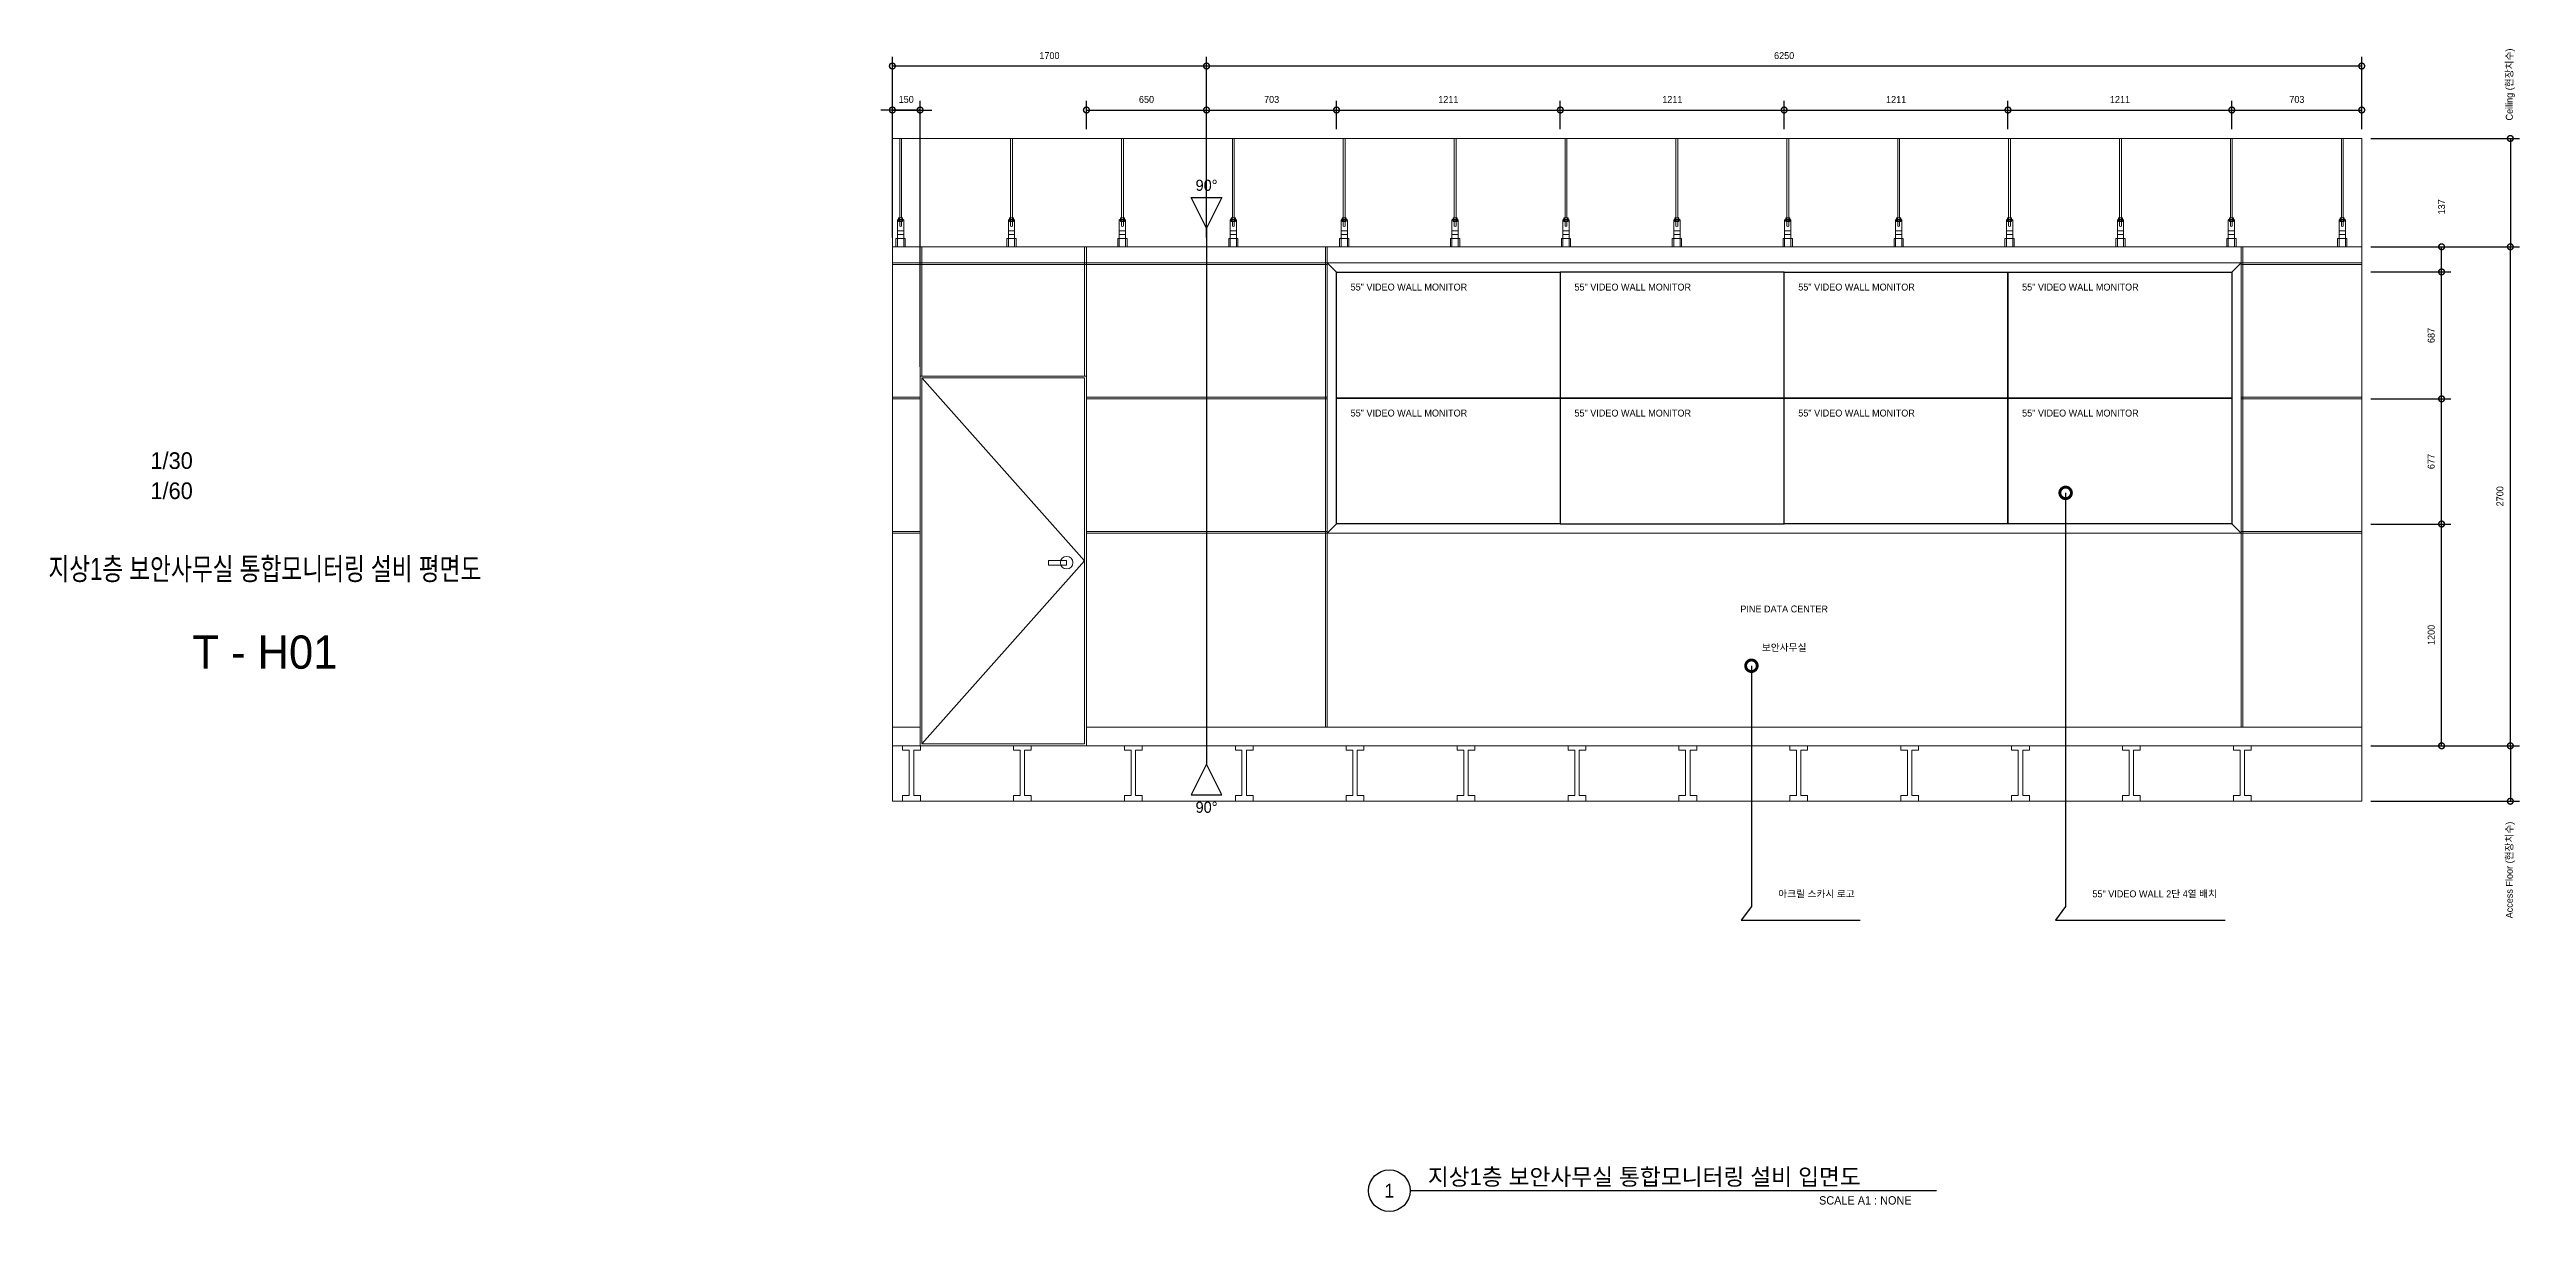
# Model space of a CAD drawing. Header units: millimetres. Extents: x 8133 to 62705, y 443 to 14530.
# Drawn here: x 22160 to 35561, y 443 to 6729 of the extents above; entities that cross this region are included whole.
import ezdxf
from ezdxf.enums import TextEntityAlignment as Align

# ---------------------------------------------------------------- set-up
doc = ezdxf.new("R2010")
doc.units = ezdxf.units.MM
doc.header["$LTSCALE"] = 300
doc.layers.get('Defpoints').update_dxf_attribs({"color": 163})
for name, color, linetype in [('------19 Communication Etc', 3, 'Continuous'), ('-----29 Indicator', 1, 'Continuous'), ('-----36 Dimension', 1, 'Continuous'), ('-----41 Drawing Title', 2, 'Continuous'), ('-----42 Drawing Number', 2, 'Continuous'), ('-----43 Drawing Scale', 3, 'Continuous')]:
    doc.layers.add(name, color=color, linetype=linetype)
doc.layers.add('-----31 Base Plan', color=8, linetype='Continuous', lineweight=0)
doc.styles.add('ELEC', font='')
doc.styles.get('ELEC').set_extended_font_data('Dotum')
doc.dimstyles.new('LE', dxfattribs={"dimscale": 30, "dimtxt": 3, "dimasz": 2.5, "dimexe": 2, "dimexo": 2, "dimgap": 1.5, "dimtad": 1, "dimdec": 0, "dimzin": 1, "dimdsep": 46, "dimtxsty": 'ELEC', "dimblk": 'DOTSMALL', "dimcen": 0, "dimclrd": 1, "dimclre": 1, "dimclrt": 1, "dimadec": 0, "dimazin": 0, "dimtfac": 1, "dimtdec": 0, "dimtix": 1, "dimtmove": 2, "dimatfit": 3, "dimldrblk": 'DOTSMALL', "dimfxl": 1, "dimtolj": 1, "dimtzin": 1, "dimarcsym": 0})

# ---------------------------------------------------------------- blocks, each defined once
blk = doc.blocks.new('900door')
at = {"linetype": 'Continuous'}
for p, q in [((-9375312, 8164450), (-9374432, 8163460)), ((-9374432, 8163460), (-9375312, 8162470))]:
    blk.add_line(p, q, dxfattribs=at)
for points in [[(-9374422, 8164460), (-9375322, 8164460), (-9375322, 8162460), (-9374422, 8162460)], [(-9374432, 8164450), (-9375312, 8164450), (-9375312, 8162470), (-9374432, 8162470)], [(-9374529, 8163463), (-9374628, 8163463), (-9374628, 8163438), (-9374529, 8163438)]]:
    blk.add_lwpolyline(points, close=True, dxfattribs=at)
blk.add_circle((-9374529, 8163451), 34.1, dxfattribs=at)
blk = doc.blocks.new('_DotSmall')
at = {"color": 0, "linetype": 'ByBlock', "const_width": 0.5}
blk.add_lwpolyline([(-0.0625, 0, 1), (0.0625, 0, 1)], format="xyb", close=True, dxfattribs=at)
blk = doc.blocks.new('*D29')
at = {"layer": '-----36 Dimension', "color": 1, "lineweight": -2, "transparency": 16777216}
for p, q in [((26720, 5712), (26720, 6452)), ((26870, 5012), (26870, 6452)), ((26720, 6402), (26658, 6402)), ((26720, 6402), (26870, 6402)), ((26870, 6402), (26933, 6402))]:
    blk.add_line(p, q, dxfattribs=at)
at = {"layer": 'Defpoints', "color": 0, "transparency": 16777216}
for p in [(26870, 6402), (26720, 5662), (26870, 4962)]:
    blk.add_point(p, dxfattribs=at)
at = {"layer": '-----36 Dimension', "color": 1, "lineweight": -2, "transparency": 16777216, "xscale": 62.5, "yscale": 62.5, "zscale": 62.5}
blk.add_blockref('_DotSmall', (26720, 6402), dxfattribs=at)
at = {"layer": '-----36 Dimension', "color": 1, "lineweight": -2, "transparency": 16777216, "xscale": 62.5, "yscale": 62.5, "zscale": 62.5, "rotation": 180}
blk.add_blockref('_DotSmall', (26870, 6402), dxfattribs=at)
at = {"layer": '-----36 Dimension', "color": 1, "transparency": 16777216, "insert": (26795, 6459), "char_height": 37.5, "attachment_point": 5, "style": 'ELEC'}
blk.add_mtext('\\A1;150', dxfattribs=at)
blk = doc.blocks.new('*D30')
at = {"layer": '-----36 Dimension', "color": 1, "lineweight": -2, "transparency": 16777216}
for p, q in [((26720, 5712), (26720, 6452)), ((26870, 5012), (26870, 6452)), ((26720, 6402), (26658, 6402)), ((26870, 6402), (26720, 6402)), ((26870, 6402), (26933, 6402))]:
    blk.add_line(p, q, dxfattribs=at)
at = {"layer": 'Defpoints', "color": 0, "transparency": 16777216}
for p in [(26720, 6402), (26720, 5662), (26870, 4962)]:
    blk.add_point(p, dxfattribs=at)
at = {"layer": '-----36 Dimension', "color": 1, "lineweight": -2, "transparency": 16777216, "xscale": 62.5, "yscale": 62.5, "zscale": 62.5}
blk.add_blockref('_DotSmall', (26720, 6402), dxfattribs=at)
at = {"layer": '-----36 Dimension', "color": 1, "lineweight": -2, "transparency": 16777216, "xscale": 62.5, "yscale": 62.5, "zscale": 62.5, "rotation": 180}
blk.add_blockref('_DotSmall', (26870, 6402), dxfattribs=at)
at = {"layer": '-----36 Dimension', "color": 1, "transparency": 16777216, "insert": (26795, 6459), "char_height": 37.5, "attachment_point": 5, "style": 'ELEC'}
blk.add_mtext('\\A1;150', dxfattribs=at)
blk = doc.blocks.new('*D31')
at = {"layer": '-----36 Dimension', "color": 1, "lineweight": -2, "transparency": 16777216}
for p, q in [((26720, 5712), (26720, 6690)), ((28420, 6640), (26720, 6640)), ((28420, 5712), (28420, 6690))]:
    blk.add_line(p, q, dxfattribs=at)
at = {"layer": 'Defpoints', "color": 0, "transparency": 16777216}
for p in [(26720, 6640), (26720, 5662), (28420, 5662)]:
    blk.add_point(p, dxfattribs=at)
at = {"layer": '-----36 Dimension', "color": 1, "lineweight": -2, "transparency": 16777216, "xscale": 62.5, "yscale": 62.5, "zscale": 62.5, "rotation": 180}
blk.add_blockref('_DotSmall', (26720, 6640), dxfattribs=at)
at = {"layer": '-----36 Dimension', "color": 1, "lineweight": -2, "transparency": 16777216, "xscale": 62.5, "yscale": 62.5, "zscale": 62.5}
blk.add_blockref('_DotSmall', (28420, 6640), dxfattribs=at)
at = {"layer": '-----36 Dimension', "color": 1, "transparency": 16777216, "insert": (27570, 6696), "char_height": 37.5, "attachment_point": 5, "style": 'ELEC'}
blk.add_mtext('\\A1;1700', dxfattribs=at)
blk = doc.blocks.new('Ceiling_Bolt')
for p, q in [((35510, -190485), (35510, -190055)), ((35520, -190485), (35520, -190055)), ((35498, -190641), (35498, -190495)), ((35498, -190495), (35532, -190495)), ((35498, -190497), (35532, -190497)), ((35498, -190554), (35532, -190554)), ((35500, -190495), (35500, -190494)), ((35500, -190494), (35530, -190494)), ((35500, -190497), (35500, -190498)), ((35500, -190498), (35530, -190498)), ((35504, -190485), (35526, -190485)), ((35504, -190485), (35504, -190494)), ((35504, -190498), (35504, -190504)), ((35504, -190504), (35526, -190504)), ((35509, -190485), (35509, -190494)), ((35509, -190498), (35509, -190504)), ((35510, -190530), (35510, -190504)), ((35520, -190530), (35520, -190504)), ((35521, -190485), (35521, -190494)), ((35521, -190498), (35521, -190504)), ((35526, -190485), (35526, -190494)), ((35526, -190498), (35526, -190504)), ((35530, -190494), (35530, -190495)), ((35530, -190498), (35530, -190497)), ((35532, -190641), (35532, -190495)), ((35490, -190597), (35540, -190597)), ((35490, -190597), (35490, -190641)), ((35498, -190574), (35532, -190574)), ((35540, -190597), (35540, -190641))]:
    blk.add_line(p, q)
blk.add_lwpolyline([(35490, -190641), (35540, -190641)])
blk.add_arc((35515, -190517), 13.7, 248.715, 291.285)
blk = doc.blocks.new('*D32')
at = {"layer": '-----36 Dimension', "color": 1, "lineweight": -2, "transparency": 16777216}
for p, q in [((27770, 6298), (27770, 6452)), ((28420, 6298), (28420, 6452)), ((27770, 6402), (28420, 6402))]:
    blk.add_line(p, q, dxfattribs=at)
at = {"layer": 'Defpoints', "color": 0, "transparency": 16777216}
for p in [(28420, 6402), (27770, 6248), (28420, 6248)]:
    blk.add_point(p, dxfattribs=at)
at = {"layer": '-----36 Dimension', "color": 1, "lineweight": -2, "transparency": 16777216, "xscale": 62.5, "yscale": 62.5, "zscale": 62.5, "rotation": 180}
blk.add_blockref('_DotSmall', (27770, 6402), dxfattribs=at)
at = {"layer": '-----36 Dimension', "color": 1, "lineweight": -2, "transparency": 16777216, "xscale": 62.5, "yscale": 62.5, "zscale": 62.5}
blk.add_blockref('_DotSmall', (28420, 6402), dxfattribs=at)
at = {"layer": '-----36 Dimension', "color": 1, "transparency": 16777216, "insert": (28095, 6459), "char_height": 37.5, "attachment_point": 5, "style": 'ELEC'}
blk.add_mtext('\\A1;650', dxfattribs=at)
blk = doc.blocks.new('*D22')
at = {"layer": '-----36 Dimension', "color": 1, "lineweight": -2, "transparency": 16777216}
for p, q in [((28420, 6298), (28420, 6452)), ((29123, 6298), (29123, 6452)), ((28420, 6402), (29123, 6402))]:
    blk.add_line(p, q, dxfattribs=at)
at = {"layer": 'Defpoints', "color": 0, "transparency": 16777216}
for p in [(29123, 6402), (28420, 6248), (29123, 6248)]:
    blk.add_point(p, dxfattribs=at)
at = {"layer": '-----36 Dimension', "color": 1, "lineweight": -2, "transparency": 16777216, "xscale": 62.5, "yscale": 62.5, "zscale": 62.5, "rotation": 180}
blk.add_blockref('_DotSmall', (28420, 6402), dxfattribs=at)
at = {"layer": '-----36 Dimension', "color": 1, "lineweight": -2, "transparency": 16777216, "xscale": 62.5, "yscale": 62.5, "zscale": 62.5}
blk.add_blockref('_DotSmall', (29123, 6402), dxfattribs=at)
at = {"layer": '-----36 Dimension', "color": 1, "transparency": 16777216, "insert": (28772, 6459), "char_height": 37.5, "attachment_point": 5, "style": 'ELEC'}
blk.add_mtext('\\A1;703', dxfattribs=at)
blk = doc.blocks.new('*D23')
at = {"layer": '-----36 Dimension', "color": 1, "lineweight": -2, "transparency": 16777216}
for p, q in [((29123, 6298), (29123, 6452)), ((30334, 6298), (30334, 6452)), ((29123, 6402), (30334, 6402))]:
    blk.add_line(p, q, dxfattribs=at)
at = {"layer": 'Defpoints', "color": 0, "transparency": 16777216}
for p in [(30334, 6402), (29123, 6248), (30334, 6248)]:
    blk.add_point(p, dxfattribs=at)
at = {"layer": '-----36 Dimension', "color": 1, "lineweight": -2, "transparency": 16777216, "xscale": 62.5, "yscale": 62.5, "zscale": 62.5, "rotation": 180}
blk.add_blockref('_DotSmall', (29123, 6402), dxfattribs=at)
at = {"layer": '-----36 Dimension', "color": 1, "lineweight": -2, "transparency": 16777216, "xscale": 62.5, "yscale": 62.5, "zscale": 62.5}
blk.add_blockref('_DotSmall', (30334, 6402), dxfattribs=at)
at = {"layer": '-----36 Dimension', "color": 1, "transparency": 16777216, "insert": (29728, 6459), "char_height": 37.5, "attachment_point": 5, "style": 'ELEC'}
blk.add_mtext('\\A1;1211', dxfattribs=at)
blk = doc.blocks.new('*D24')
at = {"layer": '-----36 Dimension', "color": 1, "lineweight": -2, "transparency": 16777216}
for p, q in [((30334, 6298), (30334, 6452)), ((31545, 6298), (31545, 6452)), ((30334, 6402), (31545, 6402))]:
    blk.add_line(p, q, dxfattribs=at)
at = {"layer": 'Defpoints', "color": 0, "transparency": 16777216}
for p in [(31545, 6402), (30334, 6248), (31545, 6248)]:
    blk.add_point(p, dxfattribs=at)
at = {"layer": '-----36 Dimension', "color": 1, "lineweight": -2, "transparency": 16777216, "xscale": 62.5, "yscale": 62.5, "zscale": 62.5, "rotation": 180}
blk.add_blockref('_DotSmall', (30334, 6402), dxfattribs=at)
at = {"layer": '-----36 Dimension', "color": 1, "lineweight": -2, "transparency": 16777216, "xscale": 62.5, "yscale": 62.5, "zscale": 62.5}
blk.add_blockref('_DotSmall', (31545, 6402), dxfattribs=at)
at = {"layer": '-----36 Dimension', "color": 1, "transparency": 16777216, "insert": (30940, 6459), "char_height": 37.5, "attachment_point": 5, "style": 'ELEC'}
blk.add_mtext('\\A1;1211', dxfattribs=at)
blk = doc.blocks.new('*D25')
at = {"layer": '-----36 Dimension', "color": 1, "lineweight": -2, "transparency": 16777216}
for p, q in [((31545, 6298), (31545, 6452)), ((32756, 6298), (32756, 6452)), ((31545, 6402), (32756, 6402))]:
    blk.add_line(p, q, dxfattribs=at)
at = {"layer": 'Defpoints', "color": 0, "transparency": 16777216}
for p in [(32756, 6402), (31545, 6248), (32756, 6248)]:
    blk.add_point(p, dxfattribs=at)
at = {"layer": '-----36 Dimension', "color": 1, "lineweight": -2, "transparency": 16777216, "xscale": 62.5, "yscale": 62.5, "zscale": 62.5, "rotation": 180}
blk.add_blockref('_DotSmall', (31545, 6402), dxfattribs=at)
at = {"layer": '-----36 Dimension', "color": 1, "lineweight": -2, "transparency": 16777216, "xscale": 62.5, "yscale": 62.5, "zscale": 62.5}
blk.add_blockref('_DotSmall', (32756, 6402), dxfattribs=at)
at = {"layer": '-----36 Dimension', "color": 1, "transparency": 16777216, "insert": (32151, 6459), "char_height": 37.5, "attachment_point": 5, "style": 'ELEC'}
blk.add_mtext('\\A1;1211', dxfattribs=at)
blk = doc.blocks.new('*D26')
at = {"layer": '-----36 Dimension', "color": 1, "lineweight": -2, "transparency": 16777216}
for p, q in [((32756, 6298), (32756, 6452)), ((33967, 6298), (33967, 6452)), ((32756, 6402), (33967, 6402))]:
    blk.add_line(p, q, dxfattribs=at)
at = {"layer": 'Defpoints', "color": 0, "transparency": 16777216}
for p in [(33967, 6402), (32756, 6248), (33967, 6248)]:
    blk.add_point(p, dxfattribs=at)
at = {"layer": '-----36 Dimension', "color": 1, "lineweight": -2, "transparency": 16777216, "xscale": 62.5, "yscale": 62.5, "zscale": 62.5, "rotation": 180}
blk.add_blockref('_DotSmall', (32756, 6402), dxfattribs=at)
at = {"layer": '-----36 Dimension', "color": 1, "lineweight": -2, "transparency": 16777216, "xscale": 62.5, "yscale": 62.5, "zscale": 62.5}
blk.add_blockref('_DotSmall', (33967, 6402), dxfattribs=at)
at = {"layer": '-----36 Dimension', "color": 1, "transparency": 16777216, "insert": (33362, 6459), "char_height": 37.5, "attachment_point": 5, "style": 'ELEC'}
blk.add_mtext('\\A1;1211', dxfattribs=at)
blk = doc.blocks.new('*D33')
at = {"layer": '-----36 Dimension', "color": 1, "lineweight": -2, "transparency": 16777216}
for p, q in [((33967, 6298), (33967, 6452)), ((34670, 6298), (34670, 6452)), ((33967, 6402), (34670, 6402))]:
    blk.add_line(p, q, dxfattribs=at)
at = {"layer": 'Defpoints', "color": 0, "transparency": 16777216}
for p in [(34670, 6402), (33967, 6248), (34670, 6248)]:
    blk.add_point(p, dxfattribs=at)
at = {"layer": '-----36 Dimension', "color": 1, "lineweight": -2, "transparency": 16777216, "xscale": 62.5, "yscale": 62.5, "zscale": 62.5, "rotation": 180}
blk.add_blockref('_DotSmall', (33967, 6402), dxfattribs=at)
at = {"layer": '-----36 Dimension', "color": 1, "lineweight": -2, "transparency": 16777216, "xscale": 62.5, "yscale": 62.5, "zscale": 62.5}
blk.add_blockref('_DotSmall', (34670, 6402), dxfattribs=at)
at = {"layer": '-----36 Dimension', "color": 1, "transparency": 16777216, "insert": (34319, 6459), "char_height": 37.5, "attachment_point": 5, "style": 'ELEC'}
blk.add_mtext('\\A1;703', dxfattribs=at)
blk = doc.blocks.new('*D34')
at = {"layer": '-----36 Dimension', "color": 1, "lineweight": -2, "transparency": 16777216}
for p, q in [((28420, 6298), (28420, 6690)), ((34670, 6640), (28420, 6640)), ((34670, 6298), (34670, 6690))]:
    blk.add_line(p, q, dxfattribs=at)
at = {"layer": 'Defpoints', "color": 0, "transparency": 16777216}
for p in [(28420, 6640), (28420, 6248), (34670, 6248)]:
    blk.add_point(p, dxfattribs=at)
at = {"layer": '-----36 Dimension', "color": 1, "lineweight": -2, "transparency": 16777216, "xscale": 62.5, "yscale": 62.5, "zscale": 62.5, "rotation": 180}
blk.add_blockref('_DotSmall', (28420, 6640), dxfattribs=at)
at = {"layer": '-----36 Dimension', "color": 1, "lineweight": -2, "transparency": 16777216, "xscale": 62.5, "yscale": 62.5, "zscale": 62.5}
blk.add_blockref('_DotSmall', (34670, 6640), dxfattribs=at)
at = {"layer": '-----36 Dimension', "color": 1, "transparency": 16777216, "insert": (31545, 6696), "char_height": 37.5, "attachment_point": 5, "style": 'ELEC'}
blk.add_mtext('\\A1;6250', dxfattribs=at)
blk = doc.blocks.new('*D35')
at = {"layer": '-----36 Dimension', "color": 1, "lineweight": -2, "transparency": 16777216}
for p, q in [((34720, 4162), (35152, 4162)), ((35102, 2962), (35102, 4162)), ((34720, 2962), (35152, 2962))]:
    blk.add_line(p, q, dxfattribs=at)
at = {"layer": 'Defpoints', "color": 0, "transparency": 16777216}
for p in [(34670, 4162), (35102, 4162), (34670, 2962)]:
    blk.add_point(p, dxfattribs=at)
at = {"layer": '-----36 Dimension', "color": 1, "lineweight": -2, "transparency": 16777216, "xscale": 62.5, "yscale": 62.5, "zscale": 62.5}
for p, rotation in [((35102, 4162), 90), ((35102, 2962), 270)]:
    blk.add_blockref('_DotSmall', p, dxfattribs=dict(at, rotation=rotation))
at = {"layer": '-----36 Dimension', "color": 1, "transparency": 16777216, "insert": (35046, 3562), "char_height": 37.5, "attachment_point": 5, "rotation": 90, "style": 'ELEC'}
blk.add_mtext('\\A1;1200', dxfattribs=at)
blk = doc.blocks.new('*D27')
at = {"layer": '-----36 Dimension', "color": 1, "lineweight": -2, "transparency": 16777216}
for p, q in [((34720, 4839), (35152, 4839)), ((35102, 4162), (35102, 4839)), ((34720, 4162), (35152, 4162))]:
    blk.add_line(p, q, dxfattribs=at)
at = {"layer": 'Defpoints', "color": 0, "transparency": 16777216}
for p in [(34670, 4839), (35102, 4839), (34670, 4162)]:
    blk.add_point(p, dxfattribs=at)
at = {"layer": '-----36 Dimension', "color": 1, "lineweight": -2, "transparency": 16777216, "xscale": 62.5, "yscale": 62.5, "zscale": 62.5}
for p, rotation in [((35102, 4839), 90), ((35102, 4162), 270)]:
    blk.add_blockref('_DotSmall', p, dxfattribs=dict(at, rotation=rotation))
at = {"layer": '-----36 Dimension', "color": 1, "transparency": 16777216, "insert": (35046, 4500), "char_height": 37.5, "attachment_point": 5, "rotation": 90, "style": 'ELEC'}
blk.add_mtext('\\A1;677', dxfattribs=at)
blk = doc.blocks.new('*D28')
at = {"layer": '-----36 Dimension', "color": 1, "lineweight": -2, "transparency": 16777216}
for p, q in [((34720, 5526), (35152, 5526)), ((35102, 4839), (35102, 5526)), ((34720, 4839), (35152, 4839))]:
    blk.add_line(p, q, dxfattribs=at)
at = {"layer": 'Defpoints', "color": 0, "transparency": 16777216}
for p in [(34670, 5526), (35102, 5526), (34670, 4839)]:
    blk.add_point(p, dxfattribs=at)
at = {"layer": '-----36 Dimension', "color": 1, "lineweight": -2, "transparency": 16777216, "xscale": 62.5, "yscale": 62.5, "zscale": 62.5}
for p, rotation in [((35102, 5526), 90), ((35102, 4839), 270)]:
    blk.add_blockref('_DotSmall', p, dxfattribs=dict(at, rotation=rotation))
at = {"layer": '-----36 Dimension', "color": 1, "transparency": 16777216, "insert": (35046, 5182), "char_height": 37.5, "attachment_point": 5, "rotation": 90, "style": 'ELEC'}
blk.add_mtext('\\A1;687', dxfattribs=at)
blk = doc.blocks.new('*D36')
at = {"layer": '-----36 Dimension', "color": 1, "lineweight": -2, "transparency": 16777216}
for p, q in [((34720, 5662), (35152, 5662)), ((35102, 5526), (35102, 5662)), ((34720, 5526), (35152, 5526))]:
    blk.add_line(p, q, dxfattribs=at)
at = {"layer": 'Defpoints', "color": 0, "transparency": 16777216}
for p in [(34670, 5662), (35102, 5662), (34670, 5526)]:
    blk.add_point(p, dxfattribs=at)
at = {"layer": '-----36 Dimension', "color": 1, "lineweight": -2, "transparency": 16777216, "xscale": 62.5, "yscale": 62.5, "zscale": 62.5}
for p, rotation in [((35102, 5662), 90), ((35102, 5526), 270)]:
    blk.add_blockref('_DotSmall', p, dxfattribs=dict(at, rotation=rotation))
at = {"layer": '-----36 Dimension', "color": 1, "transparency": 16777216, "insert": (35102, 5878), "char_height": 37.5, "attachment_point": 5, "rotation": 90, "style": 'ELEC'}
blk.add_mtext('\\A1;137', dxfattribs=at)
blk = doc.blocks.new('*D37')
at = {"layer": '-----36 Dimension', "color": 1, "lineweight": -2, "transparency": 16777216}
for p, q in [((34720, 5662), (35524, 5662)), ((35474, 2962), (35474, 5662)), ((34720, 2962), (35524, 2962))]:
    blk.add_line(p, q, dxfattribs=at)
at = {"layer": 'Defpoints', "color": 0, "transparency": 16777216}
for p in [(34670, 5662), (35474, 5662), (34670, 2962)]:
    blk.add_point(p, dxfattribs=at)
at = {"layer": '-----36 Dimension', "color": 1, "lineweight": -2, "transparency": 16777216, "xscale": 62.5, "yscale": 62.5, "zscale": 62.5}
for p, rotation in [((35474, 5662), 90), ((35474, 2962), 270)]:
    blk.add_blockref('_DotSmall', p, dxfattribs=dict(at, rotation=rotation))
at = {"layer": '-----36 Dimension', "color": 1, "transparency": 16777216, "insert": (35418, 4312), "char_height": 37.5, "attachment_point": 5, "rotation": 90, "style": 'ELEC'}
blk.add_mtext('\\A1;2700', dxfattribs=at)
blk = doc.blocks.new('*D38')
at = {"layer": '-----36 Dimension', "color": 1, "lineweight": -2, "transparency": 16777216}
for p, q in [((34720, 6248), (35524, 6248)), ((35474, 6248), (35474, 5662)), ((34720, 5662), (35524, 5662))]:
    blk.add_line(p, q, dxfattribs=at)
at = {"layer": 'Defpoints', "color": 0, "transparency": 16777216}
for p in [(34670, 6248), (34670, 5662), (35474, 5662)]:
    blk.add_point(p, dxfattribs=at)
at = {"layer": '-----36 Dimension', "color": 1, "lineweight": -2, "transparency": 16777216, "xscale": 62.5, "yscale": 62.5, "zscale": 62.5}
for p, rotation in [((35474, 6248), 90), ((35474, 5662), 270)]:
    blk.add_blockref('_DotSmall', p, dxfattribs=dict(at, rotation=rotation))
at = {"layer": '-----36 Dimension', "color": 1, "transparency": 16777216, "insert": (35474, 6540), "char_height": 37.5, "attachment_point": 5, "rotation": 90, "style": 'ELEC'}
blk.add_mtext('\\A1;Ceiling (현장치수)', dxfattribs=at)
blk = doc.blocks.new('*D39')
at = {"layer": '-----36 Dimension', "color": 1, "lineweight": -2, "transparency": 16777216}
for p, q in [((34720, 2962), (35524, 2962)), ((35474, 2962), (35474, 2662)), ((34720, 2662), (35524, 2662))]:
    blk.add_line(p, q, dxfattribs=at)
at = {"layer": 'Defpoints', "color": 0, "transparency": 16777216}
for p in [(34670, 2962), (34670, 2662), (35474, 2662)]:
    blk.add_point(p, dxfattribs=at)
at = {"layer": '-----36 Dimension', "color": 1, "lineweight": -2, "transparency": 16777216, "xscale": 62.5, "yscale": 62.5, "zscale": 62.5}
for p, rotation in [((35474, 2962), 90), ((35474, 2662), 270)]:
    blk.add_blockref('_DotSmall', p, dxfattribs=dict(at, rotation=rotation))
at = {"layer": '-----36 Dimension', "color": 1, "transparency": 16777216, "insert": (35474, 2290), "char_height": 37.5, "attachment_point": 5, "rotation": 90, "style": 'ELEC'}
blk.add_mtext('\\A1;Access Floor (현장치수)', dxfattribs=at)

msp = doc.modelspace()

# ---------------------------------------------------------------- linework, layer by layer
at = {"layer": '------19 Communication Etc'}
for points in [[(29123, 5525.51), (30334, 5525.51), (30334, 4843.81), (29123, 4843.81)], [(31545, 5525.51), (30334, 5525.51), (30334, 4843.81), (31545, 4843.81)], [(31545, 5525.51), (32756, 5525.51), (32756, 4843.81), (31545, 4843.81)], [(32756, 5525.51), (33967, 5525.51), (33967, 4843.81), (32756, 4843.81)], [(29123, 4843.81), (30334, 4843.81), (30334, 4162.11), (29123, 4162.11)], [(31545, 4843.81), (30334, 4843.81), (30334, 4162.11), (31545, 4162.11)], [(31545, 4843.81), (32756, 4843.81), (32756, 4162.11), (31545, 4162.11)], [(32756, 4843.81), (33967, 4843.81), (33967, 4162.11), (32756, 4162.11)]]:
    msp.add_lwpolyline(points, close=True, dxfattribs=at)
at = {"layer": '-----29 Indicator'}
for points in [[(28503.105, 5928.321), (28420, 5762.11), (28336.895, 5928.321), (28503.105, 5928.321)], [(28420, 5762.11), (28420, 2862.11)], [(28503.105, 2695.9), (28420, 2862.11), (28336.895, 2695.9), (28503.105, 2695.9)]]:
    msp.add_lwpolyline(points, dxfattribs=at)
at = {"layer": '-----31 Base Plan'}
for points in [[(34670, 6247.89), (26720, 6247.89), (26720, 5662.11), (34670, 5662.11)], [(29073, 5575.51), (34017, 5575.51), (34017, 4112.11), (29073, 4112.11)], [(34670, 2662.11), (26720, 2662.11), (26720, 2962.11), (34670, 2962.11)], [(27471.752, 2962.11), (27375.739, 2962.11), (27375.739, 2938.107), (27411.744, 2938.107), (27411.744, 2693.794), (27375.739, 2693.794), (27375.739, 2662.11), (27471.752, 2662.11), (27471.752, 2692.878), (27435.747, 2692.878), (27435.747, 2938.107), (27471.752, 2938.107), (27471.752, 2962.11)]]:
    msp.add_lwpolyline(points, close=True, dxfattribs=at)
for points in [[(26720, 5662.11), (26720, 2962.11), (28420, 2962.11), (28420, 5662.11), (26720, 5662.11)], [(26870, 4962.11), (26870, 5662.11)], [(26880, 4962.11), (26880, 5662.11)], [(27760, 4962.11), (27760, 5662.11)], [(27770, 4962.11), (27770, 5662.11)], [(28420, 2962.11), (28420, 5662.11), (34670, 5662.11), (34670, 2962.11), (28420, 2962.11)], [(29063, 3062.11), (29063, 5662.11)], [(29073, 3062.11), (29073, 5662.11)], [(34017, 3062.11), (34017, 5662.11)], [(34027, 3062.11), (34027, 5662.11)], [(29073, 5575.51), (26720, 5575.51)], [(29073, 5565.51), (26720, 5565.51)], [(29073, 5565.51), (26720, 5565.51)], [(29073, 5575.51), (29123, 5525.51)], [(34017, 5575.51), (33967, 5525.51)], [(34017, 5575.51), (34670, 5575.51)], [(34017, 5565.51), (34670, 5565.51)], [(26870, 4848.81), (26720, 4848.81)], [(26870, 4838.81), (26720, 4838.81)], [(29073, 4848.81), (27770, 4848.81)], [(29073, 4838.81), (27770, 4838.81)], [(34017, 4848.81), (34670, 4848.81)], [(34017, 4838.81), (34670, 4838.81)], [(29123, 4162.11), (29073, 4112.11)], [(33967, 4162.11), (34017, 4112.11)], [(26870, 4122.11), (26720, 4122.11)], [(26870, 4112.11), (26720, 4112.11)], [(29073, 4122.11), (27770, 4122.11)], [(29073, 4112.11), (27770, 4112.11)], [(34017, 4122.11), (34670, 4122.11)], [(34017, 4112.11), (34670, 4112.11)], [(26720, 3062.11), (26870, 3062.11)], [(27770, 3062.11), (34670, 3062.11)]]:
    msp.add_lwpolyline(points, dxfattribs=at)
at = {"layer": '-----41 Drawing Title', "color": 7}
msp.add_line((32368.593, 555), (29521.407, 555), dxfattribs=at)
msp.add_circle((29408.907, 555), 112.5, dxfattribs=at)
at = {"color": 252, "lineweight": 5}
for points in [[(26871.752, 2962.11), (26775.739, 2962.11), (26775.739, 2938.107), (26811.744, 2938.107), (26811.744, 2693.794), (26775.739, 2693.794), (26775.739, 2662.11), (26871.752, 2662.11), (26871.752, 2692.878), (26835.747, 2692.878), (26835.747, 2938.107), (26871.752, 2938.107), (26871.752, 2962.11)], [(28071.752, 2962.11), (27975.739, 2962.11), (27975.739, 2938.107), (28011.744, 2938.107), (28011.744, 2693.794), (27975.739, 2693.794), (27975.739, 2662.11), (28071.752, 2662.11), (28071.752, 2692.878), (28035.747, 2692.878), (28035.747, 2938.107), (28071.752, 2938.107), (28071.752, 2962.11)], [(28671.752, 2962.11), (28575.739, 2962.11), (28575.739, 2938.107), (28611.744, 2938.107), (28611.744, 2693.794), (28575.739, 2693.794), (28575.739, 2662.11), (28671.752, 2662.11), (28671.752, 2692.878), (28635.747, 2692.878), (28635.747, 2938.107), (28671.752, 2938.107), (28671.752, 2962.11)], [(29271.752, 2962.11), (29175.739, 2962.11), (29175.739, 2938.107), (29211.744, 2938.107), (29211.744, 2693.794), (29175.739, 2693.794), (29175.739, 2662.11), (29271.752, 2662.11), (29271.752, 2692.878), (29235.747, 2692.878), (29235.747, 2938.107), (29271.752, 2938.107), (29271.752, 2962.11)], [(29871.752, 2962.11), (29775.739, 2962.11), (29775.739, 2938.107), (29811.744, 2938.107), (29811.744, 2693.794), (29775.739, 2693.794), (29775.739, 2662.11), (29871.752, 2662.11), (29871.752, 2692.878), (29835.747, 2692.878), (29835.747, 2938.107), (29871.752, 2938.107), (29871.752, 2962.11)], [(30471.752, 2962.11), (30375.739, 2962.11), (30375.739, 2938.107), (30411.744, 2938.107), (30411.744, 2693.794), (30375.739, 2693.794), (30375.739, 2662.11), (30471.752, 2662.11), (30471.752, 2692.878), (30435.747, 2692.878), (30435.747, 2938.107), (30471.752, 2938.107), (30471.752, 2962.11)], [(31071.752, 2962.11), (30975.739, 2962.11), (30975.739, 2938.107), (31011.744, 2938.107), (31011.744, 2693.794), (30975.739, 2693.794), (30975.739, 2662.11), (31071.752, 2662.11), (31071.752, 2692.878), (31035.747, 2692.878), (31035.747, 2938.107), (31071.752, 2938.107), (31071.752, 2962.11)], [(31671.752, 2962.11), (31575.739, 2962.11), (31575.739, 2938.107), (31611.744, 2938.107), (31611.744, 2693.794), (31575.739, 2693.794), (31575.739, 2662.11), (31671.752, 2662.11), (31671.752, 2692.878), (31635.747, 2692.878), (31635.747, 2938.107), (31671.752, 2938.107), (31671.752, 2962.11)], [(32271.752, 2962.11), (32175.739, 2962.11), (32175.739, 2938.107), (32211.744, 2938.107), (32211.744, 2693.794), (32175.739, 2693.794), (32175.739, 2662.11), (32271.752, 2662.11), (32271.752, 2692.878), (32235.747, 2692.878), (32235.747, 2938.107), (32271.752, 2938.107), (32271.752, 2962.11)], [(32871.752, 2962.11), (32775.739, 2962.11), (32775.739, 2938.107), (32811.744, 2938.107), (32811.744, 2693.794), (32775.739, 2693.794), (32775.739, 2662.11), (32871.752, 2662.11), (32871.752, 2692.878), (32835.747, 2692.878), (32835.747, 2938.107), (32871.752, 2938.107), (32871.752, 2962.11)], [(33471.752, 2962.11), (33375.739, 2962.11), (33375.739, 2938.107), (33411.744, 2938.107), (33411.744, 2693.794), (33375.739, 2693.794), (33375.739, 2662.11), (33471.752, 2662.11), (33471.752, 2692.878), (33435.747, 2692.878), (33435.747, 2938.107), (33471.752, 2938.107), (33471.752, 2962.11)], [(34071.752, 2962.11), (33975.739, 2962.11), (33975.739, 2938.107), (34011.744, 2938.107), (34011.744, 2693.794), (33975.739, 2693.794), (33975.739, 2662.11), (34071.752, 2662.11), (34071.752, 2692.878), (34035.747, 2692.878), (34035.747, 2938.107), (34071.752, 2938.107), (34071.752, 2962.11)]]:
    msp.add_lwpolyline(points, close=True, dxfattribs=at)

# ---------------------------------------------------------------- block references
at = {"layer": '-----31 Base Plan'}
for name, p in [('Ceiling_Bolt', (-8750.279, 196303.13)), ('Ceiling_Bolt', (-8150.279, 196303.13)), ('Ceiling_Bolt', (-7550.279, 196303.13)), ('Ceiling_Bolt', (-6950.279, 196303.13)), ('Ceiling_Bolt', (-6350.279, 196303.13)), ('Ceiling_Bolt', (-5750.279, 196303.13)), ('Ceiling_Bolt', (-5150.279, 196303.13)), ('Ceiling_Bolt', (-4550.279, 196303.13)), ('Ceiling_Bolt', (-3950.279, 196303.13)), ('Ceiling_Bolt', (-3350.279, 196303.13)), ('Ceiling_Bolt', (-2750.279, 196303.13)), ('Ceiling_Bolt', (-2150.279, 196303.13)), ('Ceiling_Bolt', (-1550.279, 196303.13)), ('Ceiling_Bolt', (-950.279, 196303.13)), ('900door', (9402192.058, -8159497.965))]:
    msp.add_blockref(name, p, dxfattribs=at)

# ---------------------------------------------------------------- texts
at = {"layer": '------19 Communication Etc', "style": 'ELEC'}
for p in [(29199.402, 5425.29), (30410.402, 5425.29), (31621.402, 5425.29), (32832.402, 5425.29), (29199.402, 4743.59), (30410.402, 4743.59), (31621.402, 4743.59), (32832.402, 4743.59)]:
    msp.add_text('55" VIDEO WALL MONITOR', height=37.5, dxfattribs=at).set_placement(p)
at = {"layer": '-----29 Indicator', "style": 'ELEC'}
for p in [(28420, 5994.645), (28420, 2629.575)]:
    msp.add_text('90%%D', height=60, dxfattribs=at).set_placement(p, align=Align.MIDDLE_CENTER)
at = {"layer": '-----29 Indicator', "char_height": 37.5, "attachment_point": 7, "style": 'ELEC'}
for s, insert in [('아크릴 스카시 로고', (31513.078, 2138.096)), ('55" VIDEO WALL 2단 4열 배치', (33212.959, 2138.096))]:
    msp.add_mtext(s, dxfattribs=dict(at, insert=insert))
at = {"layer": '-----31 Base Plan', "style": 'ELEC'}
for s, p in [('PINE DATA CENTER', (31545, 3702.333)), ('보안사무실', (31545, 3494.017))]:
    msp.add_text(s, height=37.5, dxfattribs=at).set_placement(p, align=Align.MIDDLE_CENTER)
at = {"layer": '-----41 Drawing Title', "style": 'ELEC', "width": 0.75}
msp.add_text('지상1층 보안사무실 통합모니터링 설비 평면도', height=120, dxfattribs=at).set_placement((23325, 3919), align=Align.MIDDLE_CENTER)
at = {"layer": '-----41 Drawing Title', "color": 2, "style": 'ELEC'}
msp.add_text('지상1층 보안사무실 통합모니터링 설비 입면도', height=90, dxfattribs=at).set_placement((29617.265, 585))
at = {"layer": '-----41 Drawing Title', "color": 7, "style": 'ELEC'}
msp.add_text('1', height=75, dxfattribs=at).set_placement((29408.907, 555), align=Align.MIDDLE)
at = {"layer": '-----41 Drawing Title', "style": 'ELEC'}
msp.add_text('SCALE A1 : NONE', height=45, dxfattribs=at).set_placement((32234.361, 480), align=Align.RIGHT)
at = {"layer": '-----42 Drawing Number', "style": 'ELEC'}
msp.add_text('T - H01', height=180, dxfattribs=at).set_placement((23325, 3469), align=Align.MIDDLE_CENTER)
at = {"layer": '-----43 Drawing Scale', "style": 'ELEC'}
for s, p in [('1/30', (22706.023, 4460)), ('1/60', (22706.023, 4297))]:
    msp.add_text(s, height=90, dxfattribs=at).set_placement(p)

# ---------------------------------------------------------------- dimensions: what is measured, and where the dimension line sits
at = {"layer": '-----36 Dimension'}
for base, p1, p2, picture, middle in [((26720, 6639.903), (28420, 5662.11), (26720, 5662.11), '*D31', (27570, 6696.179)), ((28420, 6639.903), (34670, 6247.89), (28420, 6247.89), '*D34', (31545, 6696.179)), ((26870, 6402.432), (26720, 5662.11), (26870, 4962.11), '*D29', (26795, 6458.708)), ((26720, 6402.432), (26870, 4962.11), (26720, 5662.11), '*D30', (26795, 6458.708)), ((28420, 6402.432), (27770, 6247.89), (28420, 6247.89), '*D32', (28095, 6458.708)), ((29123, 6402.432), (28420, 6247.89), (29123, 6247.89), '*D22', (28771.5, 6458.708)), ((30334, 6402.432), (29123, 6247.89), (30334, 6247.89), '*D23', (29728.5, 6458.682)), ((31545, 6402.432), (30334, 6247.89), (31545, 6247.89), '*D24', (30939.5, 6458.682)), ((32756, 6402.432), (31545, 6247.89), (32756, 6247.89), '*D25', (32150.5, 6458.682)), ((33967, 6402.432), (32756, 6247.89), (33967, 6247.89), '*D26', (33361.5, 6458.682)), ((34670, 6402.432), (33967, 6247.89), (34670, 6247.89), '*D33', (34318.5, 6458.708))]:
    dim = msp.add_linear_dim(base=base, p1=p1, p2=p2, dimstyle='LE', override={"dimscale": 25, "dimtxt": 1.5}, dxfattribs=at)
    dim.commit()
    dim.dimension.update_dxf_attribs({"geometry": picture, "text_midpoint": middle})
for base, p1, p2, text, picture, middle in [((35473.971, 5662.11), (34670, 6247.89), (34670, 5662.11), 'Ceiling (현장치수)', '*D38', (35473.971, 6540)), ((35473.971, 2662.11), (34670, 2962.11), (34670, 2662.11), 'Access Floor (현장치수)', '*D39', (35473.971, 2290))]:
    dim = msp.add_linear_dim(base=base, p1=p1, p2=p2, angle=90, text=text, dimstyle='LE', override={"dimscale": 25, "dimtxt": 1.5}, dxfattribs=at)
    dim.commit()
    dim.dimension.update_dxf_attribs({"geometry": picture, "text_midpoint": middle, "dimtype": 160})
dim = msp.add_linear_dim(base=(35102.299, 5662.11), p1=(34670, 5525.51), p2=(34670, 5662.11), angle=90, dimstyle='LE', override={"dimscale": 25, "dimtxt": 1.5}, dxfattribs=at)
dim.commit()
dim.dimension.update_dxf_attribs({"geometry": '*D36', "text_midpoint": (35102.299, 5878.11), "dimtype": 160})
for base, p1, p2, picture, middle in [((35473.971, 5662.11), (34670, 2962.11), (34670, 5662.11), '*D37', (35417.695, 4312.11)), ((35102.299, 5525.51), (34670, 4838.81), (34670, 5525.51), '*D28', (35046.023, 5182.16)), ((35102.299, 4838.81), (34670, 4162.11), (34670, 4838.81), '*D27', (35046.023, 4500.46)), ((35102.299, 4162.11), (34670, 2962.11), (34670, 4162.11), '*D35', (35046.023, 3562.11))]:
    dim = msp.add_linear_dim(base=base, p1=p1, p2=p2, angle=90, dimstyle='LE', override={"dimscale": 25, "dimtxt": 1.5}, dxfattribs=at)
    dim.commit()
    dim.dimension.update_dxf_attribs({"geometry": picture, "text_midpoint": middle})

# ---------------------------------------------------------------- leaders
at = {"layer": '-----29 Indicator', "annotation_type": 0, "has_hookline": 1, "hookline_direction": 0}
for points, text_width in [([(33067.959, 4330.564), (33067.959, 2093.096), (33012.959, 2018.096), (33137.959, 2018.096)], 718.097), ([(31368.078, 3395.039), (31368.078, 2093.096), (31313.078, 2018.096), (31438.078, 2018.096)], 442.419)]:
    msp.add_leader(points, dimstyle='LE', override={"dimscale": 50, "dimtxt": 1.5}, dxfattribs=dict(at, text_width=text_width))

doc.saveas('drawing.dxf')
